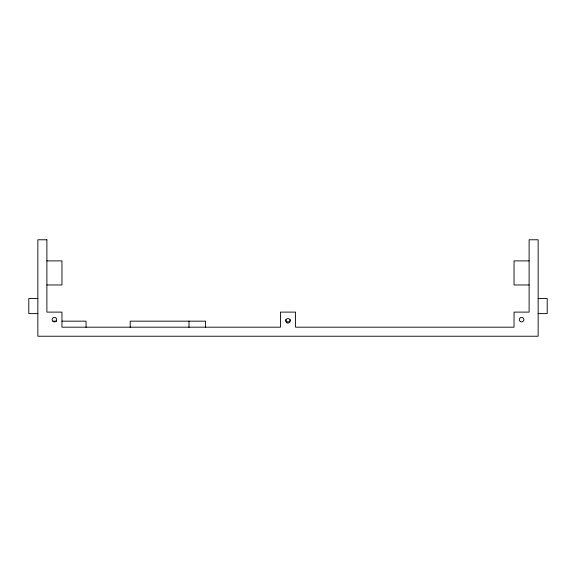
<?xml version="1.0" encoding="UTF-8"?>
<svg xmlns="http://www.w3.org/2000/svg" width="576" height="576" viewBox="0 0 576 576"><rect width="100%" height="100%" fill="white"/><g stroke="black" fill="none" stroke-linecap="round" stroke-linejoin="round"><path stroke-width="0.86" d="M46.886 260.899L61.956 260.899L61.956 284.962L46.886 284.962M529.114 260.899L514.044 260.899L514.044 284.962L529.114 284.962M37.843 298.548L28.8 298.548L28.8 313.618L37.843 313.618M538.157 298.548L547.2 298.548L547.2 313.618L538.157 313.618M53.021 321.156L56.592 321.156M61.956 321.156L86.062 321.156L86.062 327.355M205.574 327.355L205.574 321.156L130.226 321.156L130.226 327.355M188.993 321.156L188.993 327.355M290.261 319.644A2.261 2.261 0 0 1 288 321.905A2.261 2.261 0 0 1 285.739 319.644M46.886 239.774L37.843 239.774L37.843 336.226L538.157 336.226L538.157 239.774L529.114 239.774L529.114 312.113L514.044 312.113L514.044 327.182L295.538 327.182L295.538 312.113L280.462 312.113L280.462 327.182L61.956 327.182L61.956 312.113L46.886 312.113L46.886 239.774M520.452 321.602A2.261 2.261 0 0 0 523.843 319.644A2.261 2.261 0 0 0 520.452 317.686A2.261 2.261 0 0 0 520.452 321.602M53.287 321.602A2.261 2.261 0 0 0 56.678 319.644A2.261 2.261 0 0 0 53.287 317.686A2.261 2.261 0 0 0 53.287 321.602M286.87 322.79A2.261 2.261 0 0 0 290.261 320.832A2.261 2.261 0 0 0 286.87 318.874A2.261 2.261 0 0 0 286.87 322.79"/></g></svg>
